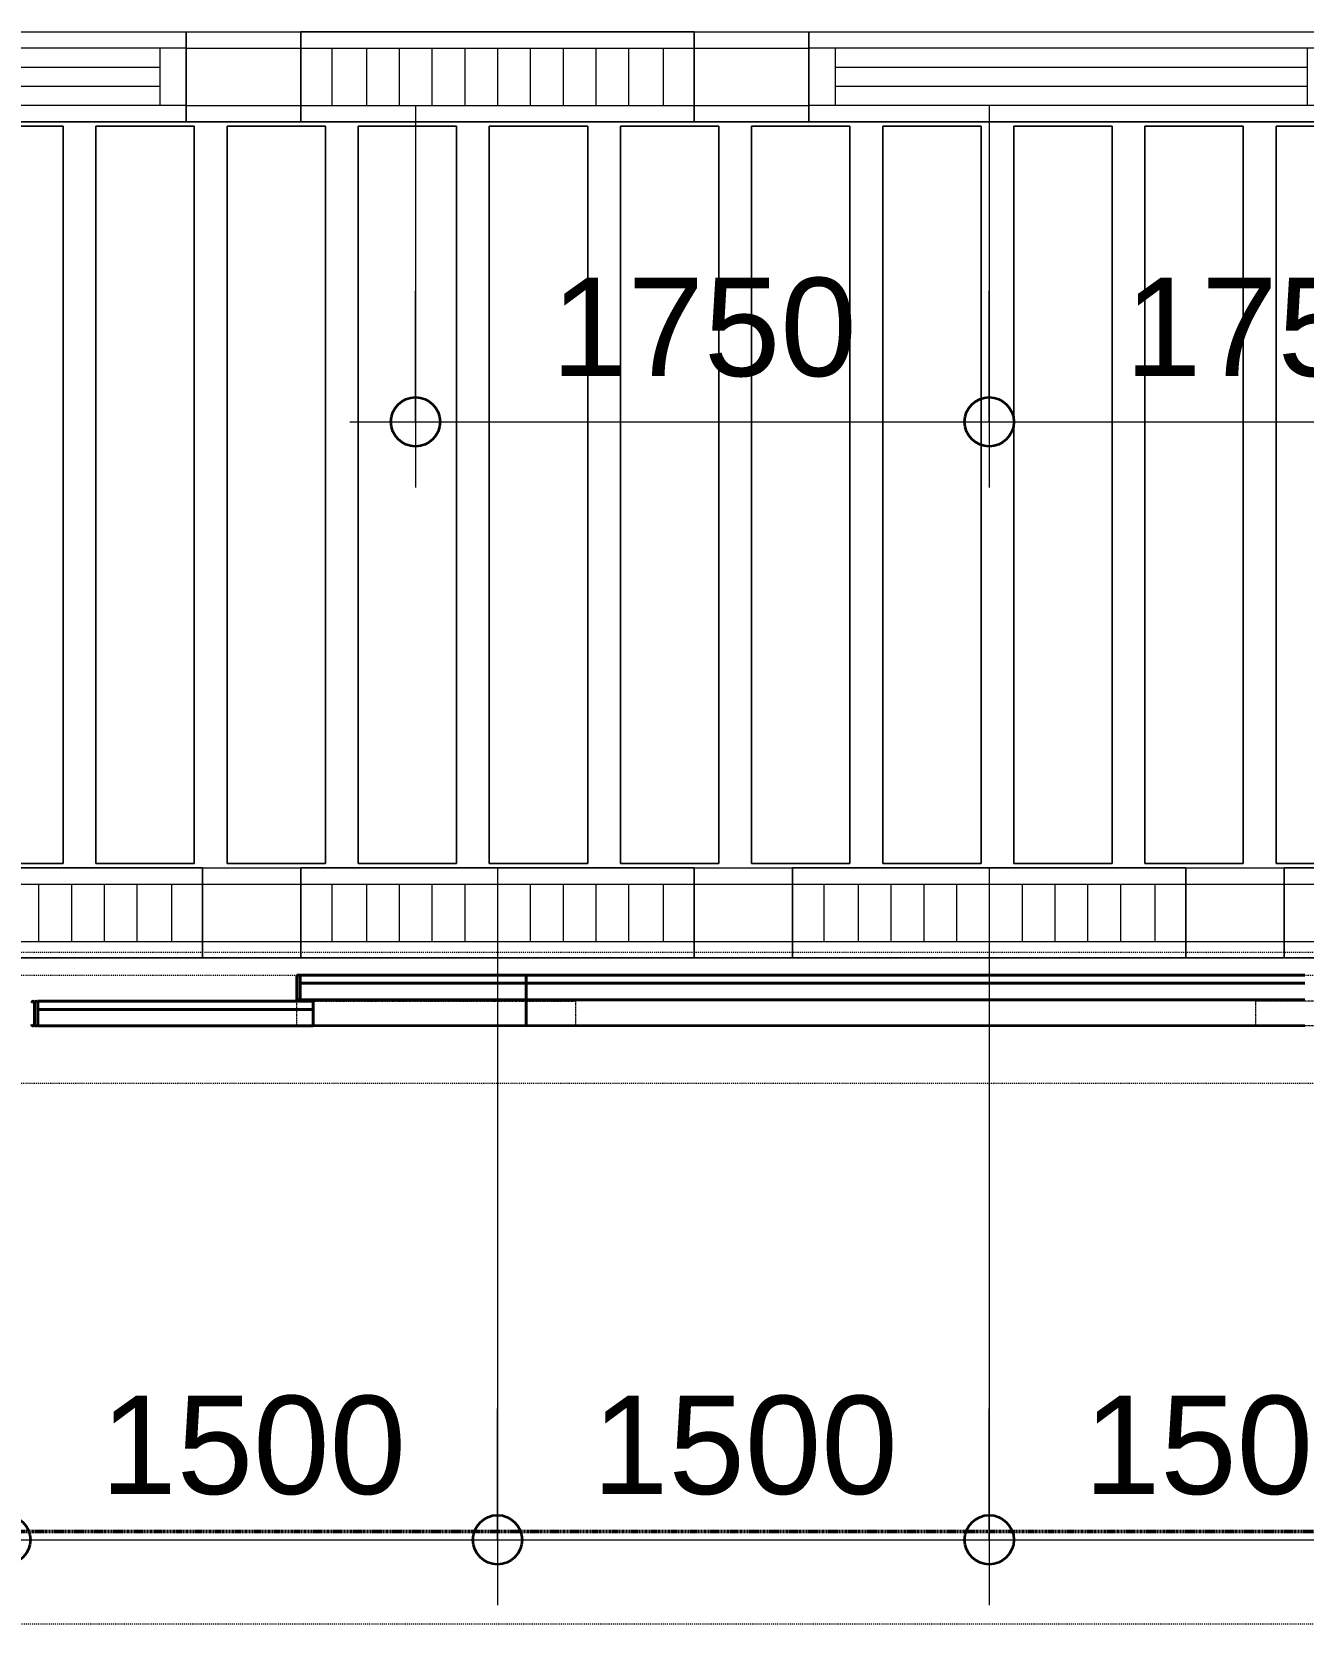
# Model space of a CAD drawing. Header units: millimetres. Extents: x -794326 to -715748, y -17796 to 22353.
# Drawn here: x -728253 to -724375, y -1881 to 2977 of the extents above; entities that cross this region are included whole.
import ezdxf

# ---------------------------------------------------------------- set-up
doc = ezdxf.new("R2010")
doc.units = ezdxf.units.MM
for name, pattern in [('DASH', [6.35, 3.175, -3.175]), ('DPA_Grid _ Level 100', [10, 5.5, -1.6, 1.3, -1.6]), ('DPA_Hidden 50', [3, 2, -1]), ('DPA_Hidden 500', [1.4, 0.8, -0.6])]:
    doc.linetypes.add(name, pattern=pattern)
for name, color, linetype, lineweight in [('A-ANNO-DIMS', 1, 'Continuous', 9), ('A-ANNO-DIMS-100', 1, 'Continuous', 9), ('A-DETL', 1, 'Continuous', 70), ('A-GENM', 1, 'Continuous', 9), ('A-GENM-HDLN', 2, 'DPA_Hidden 500', 9), ('A-GLAZ-CURT', 2, 'Continuous', 9), ('G-ANNO-SECL', 3, 'Continuous', 9), ('Q-SPCQ', 2, 'Continuous', 35), ('Q-SPCQ-HDLN', 2, 'DASH', 9)]:
    doc.layers.add(name, color=color, linetype=linetype, lineweight=lineweight)
doc.styles.add('Arial_2', font='arial.ttf', dxfattribs={"height": 300})
doc.dimstyles.new('DPA-DIM-3_0_C-C', dxfattribs={"dimscale": 304.8, "dimtxt": 306.07782, "dimasz": 0.492126, "dimexe": 0.656168, "dimexo": 0.0625, "dimgap": 0.164042, "dimtad": 1, "dimdec": 0, "dimzin": 0, "dimdsep": 46, "dimtxsty": 'Arial_2', "dimblk1": 'DOTBLANK', "dimblk2": 'DOTBLANK', "dimsah": 1, "dimcen": 0.09, "dimdle": 0.656168, "dimadec": 8, "dimazin": 0, "dimtfac": 1, "dimtdec": 4, "dimtix": 1, "dimtmove": 0, "dimatfit": 3, "dimfxl": 1.312336, "dimfxlon": 1, "dimtvp": 1, "dimtolj": 1, "dimtzin": 0, "dimarcsym": 2})

# ---------------------------------------------------------------- blocks, each defined once
blk = doc.blocks.new('DPA_CP_Metal Ceiling Panel - Vertical Panel with Gap-11114031-4282-01 ENLARGED LOWER PLATFORM LEVEL - REFLECTED CEILING PLAN - SHEET 3')
at = {"layer": 'A-GLAZ-CURT'}
for p, q in [((-785007.4, 2689), (-785007.4, 439)), ((-784707.4, 2689), (-785007.4, 2689)), ((-784707.4, 2689), (-785007.4, 2689)), ((-785007.4, 2689), (-785007.4, 439)), ((-785007.4, 439), (-785007.4, 2689)), ((-785007.4, 2689), (-784707.4, 2689)), ((-784707.4, 2689), (-784707.4, 439)), ((-784707.4, 439), (-784707.4, 2689)), ((-784707.4, 2689), (-784707.4, 439)), ((-784707.4, 439), (-785007.4, 439)), ((-785007.4, 439), (-784707.4, 439)), ((-784707.4, 439), (-785007.4, 439))]:
    blk.add_line(p, q, dxfattribs=at)
blk = doc.blocks.new('DPA_Speciality_PlatformScreenDoor - Length_135300-12767973-4282-01 ENLARGED LOWER PLATFORM LEVEL - REFLECTED CEILING PLAN - SHEET 3')
at = {"layer": 'A-GENM'}
for p, q in [((10712.5, -250), (10910.3, -250)), ((10910.3, -250), (10712.5, -250)), ((10807.5, -250), (10717.5, -250)), ((10717.5, -250), (10807.5, -250)), ((10817.5, -250), (10907.5, -250)), ((10907.5, -250), (10817.5, -250)), ((8490.3, -330), (8614.1, -330)), ((8500.9, -330), (8554, -330)), ((8550.4, -330), (8603.5, -330))]:
    blk.add_line(p, q, dxfattribs=at)
at = {"layer": 'A-GENM-HDLN'}
for p, q in [((6637.5, -175), (7487.5, -175)), ((7487.5, -250), (7487.5, -175)), ((9562.5, -250), (9562.5, -175)), ((10412.5, -175), (9562.5, -175)), ((10412.5, -175), (10412.5, -250)), ((6637.5, -250), (7487.5, -250)), ((10412.5, -250), (9562.5, -250))]:
    blk.add_line(p, q, dxfattribs=at)
at = {"layer": 'Q-SPCQ', "linetype": 'DASH', "lineweight": 9}
blk.add_line((3946, 1650), (73451.3, 1650), dxfattribs=at)
at = {"layer": 'Q-SPCQ'}
for p, q in [((7337.5, -175), (9712.5, -175)), ((9712.5, -175), (9712.5, -330)), ((9712.5, -175), (10412.5, -175)), ((9712.5, -330), (9712.5, -175)), ((9712.5, -200), (9712.5, -175.9)), ((9712.5, -175.9), (9712.5, -200)), ((10362.5, -175), (11202.5, -175)), ((11202.5, -175), (10362.5, -175)), ((10362.5, -175), (10362.5, -225)), ((10362.5, -225), (10362.5, -175)), ((11172.5, -175), (10392.5, -175)), ((10392.5, -175), (11172.5, -175)), ((10392.5, -175), (11172.5, -175)), ((11172.5, -175), (10392.5, -175)), ((11202.5, -225), (11202.5, -175)), ((11202.5, -225), (11202.5, -175)), ((11202.5, -180), (11202.5, -245)), ((11202.5, -245), (11202.5, -180)), ((11212.5, -245), (11212.5, -180)), ((11212.5, -180), (11212.5, -245)), ((11212.5, -180), (11212.5, -245)), ((11212.5, -245), (11212.5, -180)), ((9712.5, -305), (9712.5, -200)), ((9712.5, -200), (9712.5, -305)), ((11202.5, -225), (10362.5, -225)), ((10362.5, -225), (11202.5, -225)), ((10362.5, -250), (10362.5, -225)), ((10362.5, -250), (10362.5, -225)), ((11202.5, -225), (10362.5, -225)), ((10362.5, -225), (10362.5, -250)), ((10362.5, -250), (10362.5, -225)), ((10362.5, -225), (11202.5, -225)), ((10362.5, -225), (11202.5, -225)), ((11202.5, -225), (10362.5, -225)), ((10392.5, -225), (11172.5, -225)), ((11172.5, -225), (10392.5, -225)), ((11172.5, -225), (10392.5, -225)), ((10392.5, -225), (11172.5, -225)), ((10412.5, -225), (11152.5, -225)), ((11152.5, -225), (10412.5, -225)), ((10412.5, -225), (11152.5, -225)), ((11152.5, -225), (10412.5, -225)), ((11202.5, -225), (11202.5, -250)), ((11202.5, -250), (11202.5, -225)), ((11202.5, -250), (11202.5, -225)), ((11202.5, -225), (11202.5, -250)), ((9712.5, -255), (7337.5, -255)), ((7337.5, -255), (9712.5, -255)), ((9662.5, -255), (7387.5, -255)), ((7387.5, -255), (9662.5, -255)), ((7397.5, -255), (9652.5, -255)), ((9652.5, -255), (7397.5, -255)), ((9712.5, -255), (10402.5, -255)), ((10402.5, -255), (9712.5, -255)), ((9712.5, -255), (9712.5, -305)), ((9712.5, -305), (9712.5, -255)), ((9712.5, -305), (9712.5, -255)), ((9712.5, -255), (9712.5, -305)), ((9762.5, -255), (10352.5, -255)), ((10352.5, -255), (9762.5, -255)), ((10352.5, -255), (9772.5, -255)), ((9772.5, -255), (10352.5, -255)), ((11202.5, -250), (10362.5, -250)), ((10362.5, -250), (11202.5, -250)), ((10362.5, -250), (11202.5, -250)), ((11202.5, -250), (10362.5, -250)), ((10402.5, -255), (10402.5, -330)), ((10412.5, -255), (10402.5, -255)), ((10402.5, -255), (10412.5, -255)), ((10402.5, -330), (10402.5, -255)), ((10402.5, -305), (10402.5, -255)), ((10402.5, -305), (10402.5, -255)), ((10412.5, -250), (11152.5, -250)), ((11152.5, -250), (10412.5, -250)), ((10412.5, -250), (11152.5, -250)), ((11152.5, -250), (10412.5, -250)), ((10412.5, -330), (10412.5, -250)), ((10412.5, -250), (10412.5, -305)), ((10412.5, -330), (10412.5, -255)), ((10412.5, -255), (10412.5, -330)), ((9712.5, -305), (7337.5, -305)), ((7337.5, -305), (7347.5, -305)), ((9712.5, -305), (7337.5, -305)), ((7337.5, -305), (9712.5, -305)), ((7337.5, -330), (9712.5, -330)), ((7347.5, -330), (7337.5, -330)), ((7337.5, -330), (9712.5, -330)), ((7347.5, -305), (9702.5, -305)), ((7347.5, -305), (9702.5, -305)), ((9702.5, -305), (7347.5, -305)), ((9702.5, -330), (7347.5, -330)), ((7347.5, -330), (9702.5, -330)), ((9702.5, -330), (7347.5, -330)), ((9662.5, -305), (7387.5, -305)), ((7387.5, -305), (9662.5, -305)), ((9652.5, -305), (7397.5, -305)), ((7397.5, -305), (9652.5, -305)), ((9652.5, -305), (7397.5, -305)), ((7397.5, -305), (9652.5, -305)), ((7397.5, -305), (9652.5, -305)), ((9652.5, -305), (7397.5, -305)), ((9652.5, -330), (7397.5, -330)), ((7397.5, -330), (9652.5, -330)), ((9652.5, -330), (7397.5, -330)), ((7397.5, -330), (9652.5, -330)), ((9702.5, -305), (9712.5, -305)), ((9712.5, -330), (9702.5, -330)), ((9712.5, -329.1), (9712.5, -305)), ((9712.5, -305), (9722.5, -305)), ((10402.5, -305), (9712.5, -305)), ((9712.5, -305), (9712.5, -330)), ((9712.5, -330), (9712.5, -305)), ((9712.5, -305), (10402.5, -305)), ((10402.5, -305), (9712.5, -305)), ((9712.5, -305), (9712.5, -329.1)), ((9712.5, -330), (9712.5, -305)), ((9712.5, -305), (9712.5, -330)), ((9712.5, -330), (10412.5, -330)), ((9712.5, -330), (10402.5, -330)), ((9722.5, -330), (9712.5, -330)), ((9722.5, -305), (10402.5, -305)), ((10402.5, -305), (9722.5, -305)), ((9722.5, -305), (10402.5, -305)), ((10402.5, -330), (9722.5, -330)), ((10402.5, -330), (9722.5, -330)), ((9722.5, -330), (10402.5, -330)), ((9762.5, -305), (10352.5, -305)), ((10352.5, -305), (9762.5, -305)), ((9772.5, -305), (10352.5, -305)), ((10352.5, -305), (9772.5, -305)), ((9772.5, -305), (10352.5, -305)), ((10352.5, -305), (9772.5, -305)), ((10352.5, -305), (9772.5, -305)), ((9772.5, -305), (10352.5, -305)), ((9772.5, -330), (10352.5, -330)), ((10352.5, -330), (9772.5, -330)), ((9772.5, -330), (10352.5, -330)), ((10352.5, -330), (9772.5, -330)), ((10402.5, -330), (10402.5, -305)), ((10402.5, -330), (10402.5, -305)), ((10402.5, -305), (10402.5, -330)), ((10402.5, -330), (10402.5, -305)), ((10402.5, -330), (10412.5, -330)), ((10412.5, -330), (10402.5, -330)), ((10412.5, -305), (10412.5, -329.1))]:
    blk.add_line(p, q, dxfattribs=at)
for centre, start, end in [((11207.5, -180), 0, 180), ((11207.5, -180), 135, 180), ((11207.5, -180), 60, 120), ((11207.5, -180), 360, 30), ((11217.5, -180), 0, 180), ((11217.5, -180), 150, 180), ((11217.5, -180), 60, 120), ((11207.5, -245), 180, 210), ((11207.5, -245), 180, 0), ((11207.5, -245), 240, 300), ((11207.5, -245), 330, 0), ((11217.5, -245), 180, 210), ((11217.5, -245), 180, 360), ((11217.5, -245), 240, 300)]:
    blk.add_arc(centre, 5, start, end, dxfattribs=at)
at = {"layer": 'Q-SPCQ-HDLN'}
for p, q in [((73451.3, 0), (3946, 0)), ((73451.3, -330), (3946, -330)), ((73451.3, -400), (3946, -400))]:
    blk.add_line(p, q, dxfattribs=at)
blk = doc.blocks.new('DPA_CP_Metal Ceiling Luminaire2 - Linear Luminaire-12404975-4282-01 ENLARGED LOWER PLATFORM LEVEL - REFLECTED CEILING PLAN - SHEET 3')
at = {"layer": 'A-GLAZ-CURT'}
for p, q in [((-786932.4, 2701.5), (-786932.4, 2976.5)), ((-786932.4, 2976.5), (-785732.4, 2976.5)), ((-786932.4, 2976.5), (-786932.4, 2701.5)), ((-785732.4, 2976.5), (-786932.4, 2976.5)), ((-786932.4, 2976.5), (-785732.4, 2976.5)), ((-785732.4, 2976.5), (-785732.4, 2701.5)), ((-785732.4, 2701.5), (-785732.4, 2976.5)), ((-786932.4, 2939), (-786932.4, 2701.5)), ((-786932.4, 2926.5), (-785732.4, 2926.5)), ((-785732.4, 2939), (-785732.4, 2701.5)), ((-786932.4, 2751.5), (-785732.4, 2751.5)), ((-785732.4, 2701.5), (-786932.4, 2701.5)), ((-785732.4, 2701.5), (-786932.4, 2701.5)), ((-786932.4, 2701.5), (-785732.4, 2701.5))]:
    blk.add_line(p, q, dxfattribs=at)
at = {"layer": 'A-GLAZ-CURT', "linetype": 'DPA_Hidden 50'}
for p, q in [((-786837.4, 2926.5), (-786837.4, 2751.5)), ((-786732.4, 2926.5), (-786732.4, 2751.5)), ((-786632.4, 2926.5), (-786632.4, 2751.5)), ((-786532.4, 2926.5), (-786532.4, 2751.5)), ((-786432.4, 2926.5), (-786432.4, 2751.5)), ((-786332.4, 2926.5), (-786332.4, 2751.5)), ((-786232.4, 2926.5), (-786232.4, 2751.5)), ((-786132.4, 2926.5), (-786132.4, 2751.5)), ((-786032.4, 2926.5), (-786032.4, 2751.5)), ((-785932.4, 2926.5), (-785932.4, 2751.5)), ((-785827.4, 2926.5), (-785827.4, 2751.5))]:
    blk.add_line(p, q, dxfattribs=at)
blk = doc.blocks.new('DPA_CP_Metal Ceiling Panel1 - Horizontal with Gap-13297912-4282-01 ENLARGED LOWER PLATFORM LEVEL - REFLECTED CEILING PLAN - SHEET 3')
at = {"layer": 'A-GLAZ-CURT'}
for p, q in [((-786232.4, 151.5), (-786232.4, 426.5)), ((-786232.4, 151.5), (-786232.4, 426.5)), ((-786232.4, 426.5), (-785932.4, 426.5)), ((-786232.4, 426.5), (-785932.4, 426.5)), ((-786232.4, 151.5), (-786232.4, 426.5)), ((-785932.4, 151.5), (-785932.4, 426.5)), ((-785932.4, 426.5), (-785932.4, 151.5)), ((-785932.4, 426.5), (-785932.4, 151.5)), ((-786232.4, 376.5), (-785932.4, 376.5)), ((-786232.4, 201.5), (-785932.4, 201.5)), ((-786232.4, 151.5), (-785932.4, 151.5)), ((-785932.4, 151.5), (-786232.4, 151.5)), ((-785932.4, 151.5), (-786232.4, 151.5))]:
    blk.add_line(p, q, dxfattribs=at)
blk = doc.blocks.new('DPA_CP_Metal Ceiling Air Supply1 - Linear Diffuser Air Supply-12404980-4282-01 ENLARGED LOWER PLATFORM LEVEL - REFLECTED CEILING PLAN - SHEET 3')
at = {"layer": 'A-GLAZ-CURT'}
for p, q in [((-788882.4, 2701.5), (-788882.4, 2976.5)), ((-788882.4, 2976.5), (-787282.4, 2976.5)), ((-788882.4, 2701.5), (-788882.4, 2976.5)), ((-788882.4, 2976.5), (-787282.4, 2976.5)), ((-788882.4, 2976.5), (-787282.4, 2976.5)), ((-788882.4, 2701.5), (-788882.4, 2976.5)), ((-787282.4, 2701.5), (-787282.4, 2976.5)), ((-787282.4, 2976.5), (-787282.4, 2701.5)), ((-787282.4, 2976.5), (-787282.4, 2701.5)), ((-787282.4, 2926.5), (-788882.4, 2926.5)), ((-788802.4, 2926.5), (-788802.4, 2751.5)), ((-787362.4, 2926.5), (-787362.4, 2751.5)), ((-787282.4, 2751.5), (-788882.4, 2751.5)), ((-788882.4, 2701.5), (-787282.4, 2701.5)), ((-787282.4, 2701.5), (-788882.4, 2701.5)), ((-787282.4, 2701.5), (-788882.4, 2701.5))]:
    blk.add_line(p, q, dxfattribs=at)
at = {"layer": 'A-GLAZ-CURT', "linetype": 'DPA_Hidden 50'}
for p, q in [((-787362.4, 2868.2), (-788802.4, 2868.2)), ((-787362.4, 2809.9), (-788802.4, 2809.9))]:
    blk.add_line(p, q, dxfattribs=at)
blk = doc.blocks.new('DPA_CP_Metal Ceiling Panel1 - Horizontal with Gap-16028279-4282-01 ENLARGED LOWER PLATFORM LEVEL - REFLECTED CEILING PLAN - SHEET 3')
at = {"layer": 'A-GLAZ-CURT'}
for p, q in [((-787282.4, 2701.5), (-787282.4, 2976.5)), ((-787282.4, 2701.5), (-787282.4, 2976.5)), ((-787282.4, 2976.5), (-786932.4, 2976.5)), ((-787282.4, 2976.5), (-786932.4, 2976.5)), ((-787282.4, 2701.5), (-787282.4, 2976.5)), ((-786932.4, 2701.5), (-786932.4, 2976.5)), ((-786932.4, 2976.5), (-786932.4, 2701.5)), ((-786932.4, 2976.5), (-786932.4, 2701.5)), ((-787282.4, 2926.5), (-786932.4, 2926.5)), ((-787282.4, 2751.5), (-786932.4, 2751.5)), ((-787282.4, 2701.5), (-786932.4, 2701.5)), ((-786932.4, 2701.5), (-787282.4, 2701.5)), ((-786932.4, 2701.5), (-787282.4, 2701.5))]:
    blk.add_line(p, q, dxfattribs=at)
blk = doc.blocks.new('DIMBLOCK57-4282-01 ENLARGED LOWER PLATFORM LEVEL - REFLECTED CEILING PLAN - SHEET 3')
at = {"layer": 'A-ANNO-DIMS-100'}
for p, q in [((-727082.4, 2186.7), (-727082.4, 1586.7)), ((-727082.4, 1786.7), (-727082.4, 2186.7)), ((-725332.4, 2186.7), (-725332.4, 1586.7)), ((-725332.4, 1786.7), (-725332.4, 2186.7)), ((-727282.4, 1786.7), (-725332.4, 1786.7))]:
    blk.add_line(p, q, dxfattribs=at)
at = {"layer": 'A-ANNO-DIMS-100', "lineweight": 35}
for centre in [(-727082.4, 1786.7), (-725332.4, 1786.7)]:
    blk.add_circle(centre, 75, dxfattribs=at)
at = {"layer": 'A-ANNO-DIMS-100', "color": 0, "insert": (-726668.8, 2226.2), "char_height": 300, "width": 1107.531, "attachment_point": 1, "line_spacing_factor": 0.941778, "style": 'Arial_2'}
blk.add_mtext('1750', dxfattribs=at)
blk = doc.blocks.new('_DotBlank')
at = {"color": 0, "linetype": 'ByBlock', "lineweight": -2}
blk.add_line((-0.5, 0), (-1, 0), dxfattribs=at)
blk.add_circle((0, 0), 0.5, dxfattribs=at)
blk = doc.blocks.new('DIMBLOCK58-4282-01 ENLARGED LOWER PLATFORM LEVEL - REFLECTED CEILING PLAN - SHEET 3')
at = {"layer": 'A-ANNO-DIMS-100'}
for p, q in [((-725332.4, 2186.7), (-725332.4, 1586.7)), ((-725332.4, 1786.7), (-725332.4, 2186.7)), ((-723582.4, 2186.7), (-723582.4, 1586.7)), ((-723582.4, 1786.7), (-723582.4, 2186.7)), ((-725332.4, 1786.7), (-723582.4, 1786.7))]:
    blk.add_line(p, q, dxfattribs=at)
at = {"layer": 'A-ANNO-DIMS-100', "lineweight": 35}
for centre in [(-725332.4, 1786.7), (-723582.4, 1786.7)]:
    blk.add_circle(centre, 75, dxfattribs=at)
at = {"layer": 'A-ANNO-DIMS-100', "color": 0, "insert": (-724918.8, 2226.2), "char_height": 300, "width": 1107.531, "attachment_point": 1, "line_spacing_factor": 0.941778, "style": 'Arial_2'}
blk.add_mtext('1750', dxfattribs=at)
blk = doc.blocks.new('DIMBLOCK107-4282-01 ENLARGED LOWER PLATFORM LEVEL - REFLECTED CEILING PLAN - SHEET 3')
at = {"layer": 'A-ANNO-DIMS-100'}
for p, q in [((-728332.4, -1223.5), (-728332.4, -1823.5)), ((-728332.4, -1623.5), (-728332.4, -1223.5)), ((-726832.4, -1223.5), (-726832.4, -1823.5)), ((-726832.4, -1623.5), (-726832.4, -1223.5)), ((-728332.4, -1623.5), (-726632.4, -1623.5))]:
    blk.add_line(p, q, dxfattribs=at)
at = {"layer": 'A-ANNO-DIMS-100', "lineweight": 35}
for centre in [(-728332.4, -1623.5), (-726832.4, -1623.5)]:
    blk.add_circle(centre, 75, dxfattribs=at)
at = {"layer": 'A-ANNO-DIMS-100', "color": 0, "insert": (-728043.8, -1184.1), "char_height": 300, "width": 1107.531, "attachment_point": 1, "line_spacing_factor": 0.941778, "style": 'Arial_2'}
blk.add_mtext('1500', dxfattribs=at)
blk = doc.blocks.new('DIMBLOCK108-4282-01 ENLARGED LOWER PLATFORM LEVEL - REFLECTED CEILING PLAN - SHEET 3')
at = {"layer": 'A-ANNO-DIMS-100'}
for p, q in [((-726832.4, -1223.5), (-726832.4, -1823.5)), ((-726832.4, -1623.5), (-726832.4, -1223.5)), ((-725332.4, -1223.5), (-725332.4, -1823.5)), ((-725332.4, -1623.5), (-725332.4, -1223.5)), ((-727032.4, -1623.5), (-725332.4, -1623.5))]:
    blk.add_line(p, q, dxfattribs=at)
at = {"layer": 'A-ANNO-DIMS-100', "lineweight": 35}
for centre in [(-726832.4, -1623.5), (-725332.4, -1623.5)]:
    blk.add_circle(centre, 75, dxfattribs=at)
at = {"layer": 'A-ANNO-DIMS-100', "color": 0, "insert": (-726543.8, -1184.1), "char_height": 300, "width": 1107.531, "attachment_point": 1, "line_spacing_factor": 0.941778, "style": 'Arial_2'}
blk.add_mtext('1500', dxfattribs=at)
blk = doc.blocks.new('DIMBLOCK109-4282-01 ENLARGED LOWER PLATFORM LEVEL - REFLECTED CEILING PLAN - SHEET 3')
at = {"layer": 'A-ANNO-DIMS-100'}
for p, q in [((-725332.4, -1223.5), (-725332.4, -1823.5)), ((-725332.4, -1623.5), (-725332.4, -1223.5)), ((-723832.4, -1223.5), (-723832.4, -1823.5)), ((-723832.4, -1623.5), (-723832.4, -1223.5)), ((-725332.4, -1623.5), (-723832.4, -1623.5))]:
    blk.add_line(p, q, dxfattribs=at)
at = {"layer": 'A-ANNO-DIMS-100', "lineweight": 35}
for centre in [(-725332.4, -1623.5), (-723832.4, -1623.5)]:
    blk.add_circle(centre, 75, dxfattribs=at)
at = {"layer": 'A-ANNO-DIMS-100', "color": 0, "insert": (-725043.8, -1184.1), "char_height": 300, "width": 1107.531, "attachment_point": 1, "line_spacing_factor": 0.941778, "style": 'Arial_2'}
blk.add_mtext('1500', dxfattribs=at)

msp = doc.modelspace()

# ---------------------------------------------------------------- linework, layer by layer
at = {"layer": 'A-DETL', "color": 55, "linetype": 'DPA_Hidden 50', "lineweight": 9}
for p, q in [((-727082.4, 2751.5), (-727082.4, 1851.5)), ((-725332.4, 2751.5), (-725332.4, 1851.5)), ((-726832.4, 428), (-726832.4, -1392)), ((-726832.4, 428), (-726832.4, -1392)), ((-725332.4, 428), (-725332.4, -1392))]:
    msp.add_line(p, q, dxfattribs=at)
at = {"layer": 'G-ANNO-SECL', "linetype": 'DPA_Grid _ Level 100', "lineweight": 50}
msp.add_line((-792462.3, -1598.3), (-718681.7, -1598.3), dxfattribs=at)

# ---------------------------------------------------------------- block references
at = {"layer": 'A-GLAZ-CURT'}
for name, p in [('DPA_CP_Metal Ceiling Air Supply1 - Linear Diffuser Air Supply-12404980-4282-01 ENLARGED LOWER PLATFORM LEVEL - REFLECTED CEILING PLAN - SHEET 3', (59500, 0)), ('DPA_CP_Metal Ceiling Air Supply1 - Linear Diffuser Air Supply-12404980-4282-01 ENLARGED LOWER PLATFORM LEVEL - REFLECTED CEILING PLAN - SHEET 3', (59500, 0)), ('DPA_CP_Metal Ceiling Air Supply1 - Linear Diffuser Air Supply-12404980-4282-01 ENLARGED LOWER PLATFORM LEVEL - REFLECTED CEILING PLAN - SHEET 3', (59500, 0)), ('DPA_CP_Metal Ceiling Panel1 - Horizontal with Gap-16028279-4282-01 ENLARGED LOWER PLATFORM LEVEL - REFLECTED CEILING PLAN - SHEET 3', (59500, 0)), ('DPA_CP_Metal Ceiling Panel1 - Horizontal with Gap-16028279-4282-01 ENLARGED LOWER PLATFORM LEVEL - REFLECTED CEILING PLAN - SHEET 3', (59500, 0)), ('DPA_CP_Metal Ceiling Panel1 - Horizontal with Gap-16028279-4282-01 ENLARGED LOWER PLATFORM LEVEL - REFLECTED CEILING PLAN - SHEET 3', (59500, 0)), ('DPA_CP_Metal Ceiling Luminaire2 - Linear Luminaire-12404975-4282-01 ENLARGED LOWER PLATFORM LEVEL - REFLECTED CEILING PLAN - SHEET 3', (59500, 0)), ('DPA_CP_Metal Ceiling Luminaire2 - Linear Luminaire-12404975-4282-01 ENLARGED LOWER PLATFORM LEVEL - REFLECTED CEILING PLAN - SHEET 3', (59500, 0)), ('DPA_CP_Metal Ceiling Luminaire2 - Linear Luminaire-12404975-4282-01 ENLARGED LOWER PLATFORM LEVEL - REFLECTED CEILING PLAN - SHEET 3', (59500, 0)), ('DPA_CP_Metal Ceiling Panel1 - Horizontal with Gap-16028279-4282-01 ENLARGED LOWER PLATFORM LEVEL - REFLECTED CEILING PLAN - SHEET 3', (61050, 0)), ('DPA_CP_Metal Ceiling Panel1 - Horizontal with Gap-16028279-4282-01 ENLARGED LOWER PLATFORM LEVEL - REFLECTED CEILING PLAN - SHEET 3', (61050, 0)), ('DPA_CP_Metal Ceiling Panel1 - Horizontal with Gap-16028279-4282-01 ENLARGED LOWER PLATFORM LEVEL - REFLECTED CEILING PLAN - SHEET 3', (61050, 0)), ('DPA_CP_Metal Ceiling Air Supply1 - Linear Diffuser Air Supply-12404980-4282-01 ENLARGED LOWER PLATFORM LEVEL - REFLECTED CEILING PLAN - SHEET 3', (63000, 0)), ('DPA_CP_Metal Ceiling Air Supply1 - Linear Diffuser Air Supply-12404980-4282-01 ENLARGED LOWER PLATFORM LEVEL - REFLECTED CEILING PLAN - SHEET 3', (63000, 0)), ('DPA_CP_Metal Ceiling Air Supply1 - Linear Diffuser Air Supply-12404980-4282-01 ENLARGED LOWER PLATFORM LEVEL - REFLECTED CEILING PLAN - SHEET 3', (63000, 0)), ('DPA_CP_Metal Ceiling Panel - Vertical Panel with Gap-11114031-4282-01 ENLARGED LOWER PLATFORM LEVEL - REFLECTED CEILING PLAN - SHEET 3', (56550, 0)), ('DPA_CP_Metal Ceiling Panel - Vertical Panel with Gap-11114031-4282-01 ENLARGED LOWER PLATFORM LEVEL - REFLECTED CEILING PLAN - SHEET 3', (56950, 0)), ('DPA_CP_Metal Ceiling Panel - Vertical Panel with Gap-11114031-4282-01 ENLARGED LOWER PLATFORM LEVEL - REFLECTED CEILING PLAN - SHEET 3', (57350, 0)), ('DPA_CP_Metal Ceiling Panel - Vertical Panel with Gap-11114031-4282-01 ENLARGED LOWER PLATFORM LEVEL - REFLECTED CEILING PLAN - SHEET 3', (57750, 0)), ('DPA_CP_Metal Ceiling Panel - Vertical Panel with Gap-11114031-4282-01 ENLARGED LOWER PLATFORM LEVEL - REFLECTED CEILING PLAN - SHEET 3', (58150, 0)), ('DPA_CP_Metal Ceiling Panel - Vertical Panel with Gap-11114031-4282-01 ENLARGED LOWER PLATFORM LEVEL - REFLECTED CEILING PLAN - SHEET 3', (58550, 0)), ('DPA_CP_Metal Ceiling Panel - Vertical Panel with Gap-11114031-4282-01 ENLARGED LOWER PLATFORM LEVEL - REFLECTED CEILING PLAN - SHEET 3', (58950, 0)), ('DPA_CP_Metal Ceiling Panel - Vertical Panel with Gap-11114031-4282-01 ENLARGED LOWER PLATFORM LEVEL - REFLECTED CEILING PLAN - SHEET 3', (59350, 0)), ('DPA_CP_Metal Ceiling Panel - Vertical Panel with Gap-11114031-4282-01 ENLARGED LOWER PLATFORM LEVEL - REFLECTED CEILING PLAN - SHEET 3', (59750, 0)), ('DPA_CP_Metal Ceiling Panel - Vertical Panel with Gap-11114031-4282-01 ENLARGED LOWER PLATFORM LEVEL - REFLECTED CEILING PLAN - SHEET 3', (60150, 0)), ('DPA_CP_Metal Ceiling Panel - Vertical Panel with Gap-11114031-4282-01 ENLARGED LOWER PLATFORM LEVEL - REFLECTED CEILING PLAN - SHEET 3', (60550, 0)), ('DPA_CP_Metal Ceiling Luminaire2 - Linear Luminaire-12404975-4282-01 ENLARGED LOWER PLATFORM LEVEL - REFLECTED CEILING PLAN - SHEET 3', (58000, -2550)), ('DPA_CP_Metal Ceiling Luminaire2 - Linear Luminaire-12404975-4282-01 ENLARGED LOWER PLATFORM LEVEL - REFLECTED CEILING PLAN - SHEET 3', (58000, -2550)), ('DPA_CP_Metal Ceiling Luminaire2 - Linear Luminaire-12404975-4282-01 ENLARGED LOWER PLATFORM LEVEL - REFLECTED CEILING PLAN - SHEET 3', (58000, -2550)), ('DPA_CP_Metal Ceiling Panel1 - Horizontal with Gap-13297912-4282-01 ENLARGED LOWER PLATFORM LEVEL - REFLECTED CEILING PLAN - SHEET 3', (58500, 0)), ('DPA_CP_Metal Ceiling Panel1 - Horizontal with Gap-13297912-4282-01 ENLARGED LOWER PLATFORM LEVEL - REFLECTED CEILING PLAN - SHEET 3', (58500, 0)), ('DPA_CP_Metal Ceiling Panel1 - Horizontal with Gap-13297912-4282-01 ENLARGED LOWER PLATFORM LEVEL - REFLECTED CEILING PLAN - SHEET 3', (58500, 0)), ('DPA_CP_Metal Ceiling Luminaire2 - Linear Luminaire-12404975-4282-01 ENLARGED LOWER PLATFORM LEVEL - REFLECTED CEILING PLAN - SHEET 3', (59500, -2550)), ('DPA_CP_Metal Ceiling Luminaire2 - Linear Luminaire-12404975-4282-01 ENLARGED LOWER PLATFORM LEVEL - REFLECTED CEILING PLAN - SHEET 3', (59500, -2550)), ('DPA_CP_Metal Ceiling Luminaire2 - Linear Luminaire-12404975-4282-01 ENLARGED LOWER PLATFORM LEVEL - REFLECTED CEILING PLAN - SHEET 3', (59500, -2550)), ('DPA_CP_Metal Ceiling Panel1 - Horizontal with Gap-13297912-4282-01 ENLARGED LOWER PLATFORM LEVEL - REFLECTED CEILING PLAN - SHEET 3', (60000, 0)), ('DPA_CP_Metal Ceiling Panel1 - Horizontal with Gap-13297912-4282-01 ENLARGED LOWER PLATFORM LEVEL - REFLECTED CEILING PLAN - SHEET 3', (60000, 0)), ('DPA_CP_Metal Ceiling Panel1 - Horizontal with Gap-13297912-4282-01 ENLARGED LOWER PLATFORM LEVEL - REFLECTED CEILING PLAN - SHEET 3', (60000, 0)), ('DPA_CP_Metal Ceiling Luminaire2 - Linear Luminaire-12404975-4282-01 ENLARGED LOWER PLATFORM LEVEL - REFLECTED CEILING PLAN - SHEET 3', (61000, -2550)), ('DPA_CP_Metal Ceiling Luminaire2 - Linear Luminaire-12404975-4282-01 ENLARGED LOWER PLATFORM LEVEL - REFLECTED CEILING PLAN - SHEET 3', (61000, -2550)), ('DPA_CP_Metal Ceiling Luminaire2 - Linear Luminaire-12404975-4282-01 ENLARGED LOWER PLATFORM LEVEL - REFLECTED CEILING PLAN - SHEET 3', (61000, -2550)), ('DPA_CP_Metal Ceiling Panel1 - Horizontal with Gap-13297912-4282-01 ENLARGED LOWER PLATFORM LEVEL - REFLECTED CEILING PLAN - SHEET 3', (61500, 0)), ('DPA_CP_Metal Ceiling Panel1 - Horizontal with Gap-13297912-4282-01 ENLARGED LOWER PLATFORM LEVEL - REFLECTED CEILING PLAN - SHEET 3', (61500, 0)), ('DPA_CP_Metal Ceiling Panel1 - Horizontal with Gap-13297912-4282-01 ENLARGED LOWER PLATFORM LEVEL - REFLECTED CEILING PLAN - SHEET 3', (61500, 0)), ('DPA_CP_Metal Ceiling Luminaire2 - Linear Luminaire-12404975-4282-01 ENLARGED LOWER PLATFORM LEVEL - REFLECTED CEILING PLAN - SHEET 3', (62500, -2550)), ('DPA_CP_Metal Ceiling Luminaire2 - Linear Luminaire-12404975-4282-01 ENLARGED LOWER PLATFORM LEVEL - REFLECTED CEILING PLAN - SHEET 3', (62500, -2550)), ('DPA_CP_Metal Ceiling Luminaire2 - Linear Luminaire-12404975-4282-01 ENLARGED LOWER PLATFORM LEVEL - REFLECTED CEILING PLAN - SHEET 3', (62500, -2550))]:
    msp.add_blockref(name, p, dxfattribs=at)
at = {"layer": 'Q-SPCQ', "rotation": 180}
msp.add_blockref('DPA_Speciality_PlatformScreenDoor - Length_135300-12767973-4282-01 ENLARGED LOWER PLATFORM LEVEL - REFLECTED CEILING PLAN - SHEET 3', (-717032.4, -231), dxfattribs=at)

# ---------------------------------------------------------------- dimensions: what is measured, and where the dimension line sits
at = {"layer": 'A-ANNO-DIMS'}
for base, p1, p2, override, picture, middle in [((-725332.4, 1786.7), (-727082.4, 2186.7), (-725332.4, 2186.7), {"dimpost": '<>', "dimfxl": 1750}, 'DIMBLOCK57-4282-01 ENLARGED LOWER PLATFORM LEVEL - REFLECTED CEILING PLAN - SHEET 3', (-726207.4, 1989.9)), ((-723582.4, 1786.7), (-725332.4, 2186.7), (-723582.4, 2186.7), {"dimpost": '<>', "dimfxl": 1750}, 'DIMBLOCK58-4282-01 ENLARGED LOWER PLATFORM LEVEL - REFLECTED CEILING PLAN - SHEET 3', (-724457.4, 1989.9)), ((-726832.4, -1623.5), (-728332.4, -1223.5), (-726832.4, -1223.5), {"dimpost": '<>', "dimfxl": 1500}, 'DIMBLOCK107-4282-01 ENLARGED LOWER PLATFORM LEVEL - REFLECTED CEILING PLAN - SHEET 3', (-727582.4, -1420.4)), ((-725332.4, -1623.5), (-726832.4, -1223.5), (-725332.4, -1223.5), {"dimpost": '<>', "dimfxl": 1500}, 'DIMBLOCK108-4282-01 ENLARGED LOWER PLATFORM LEVEL - REFLECTED CEILING PLAN - SHEET 3', (-726082.4, -1420.4)), ((-723832.4, -1623.5), (-725332.4, -1223.5), (-723832.4, -1223.5), {"dimpost": '<>', "dimfxl": 1500}, 'DIMBLOCK109-4282-01 ENLARGED LOWER PLATFORM LEVEL - REFLECTED CEILING PLAN - SHEET 3', (-724582.4, -1420.4))]:
    dim = msp.add_linear_dim(base=base, p1=p1, p2=p2, dimstyle='DPA-DIM-3_0_C-C', override=override, dxfattribs=at)
    dim.commit()
    dim.dimension.update_dxf_attribs({"geometry": picture, "text_midpoint": middle})

doc.saveas('drawing.dxf')
